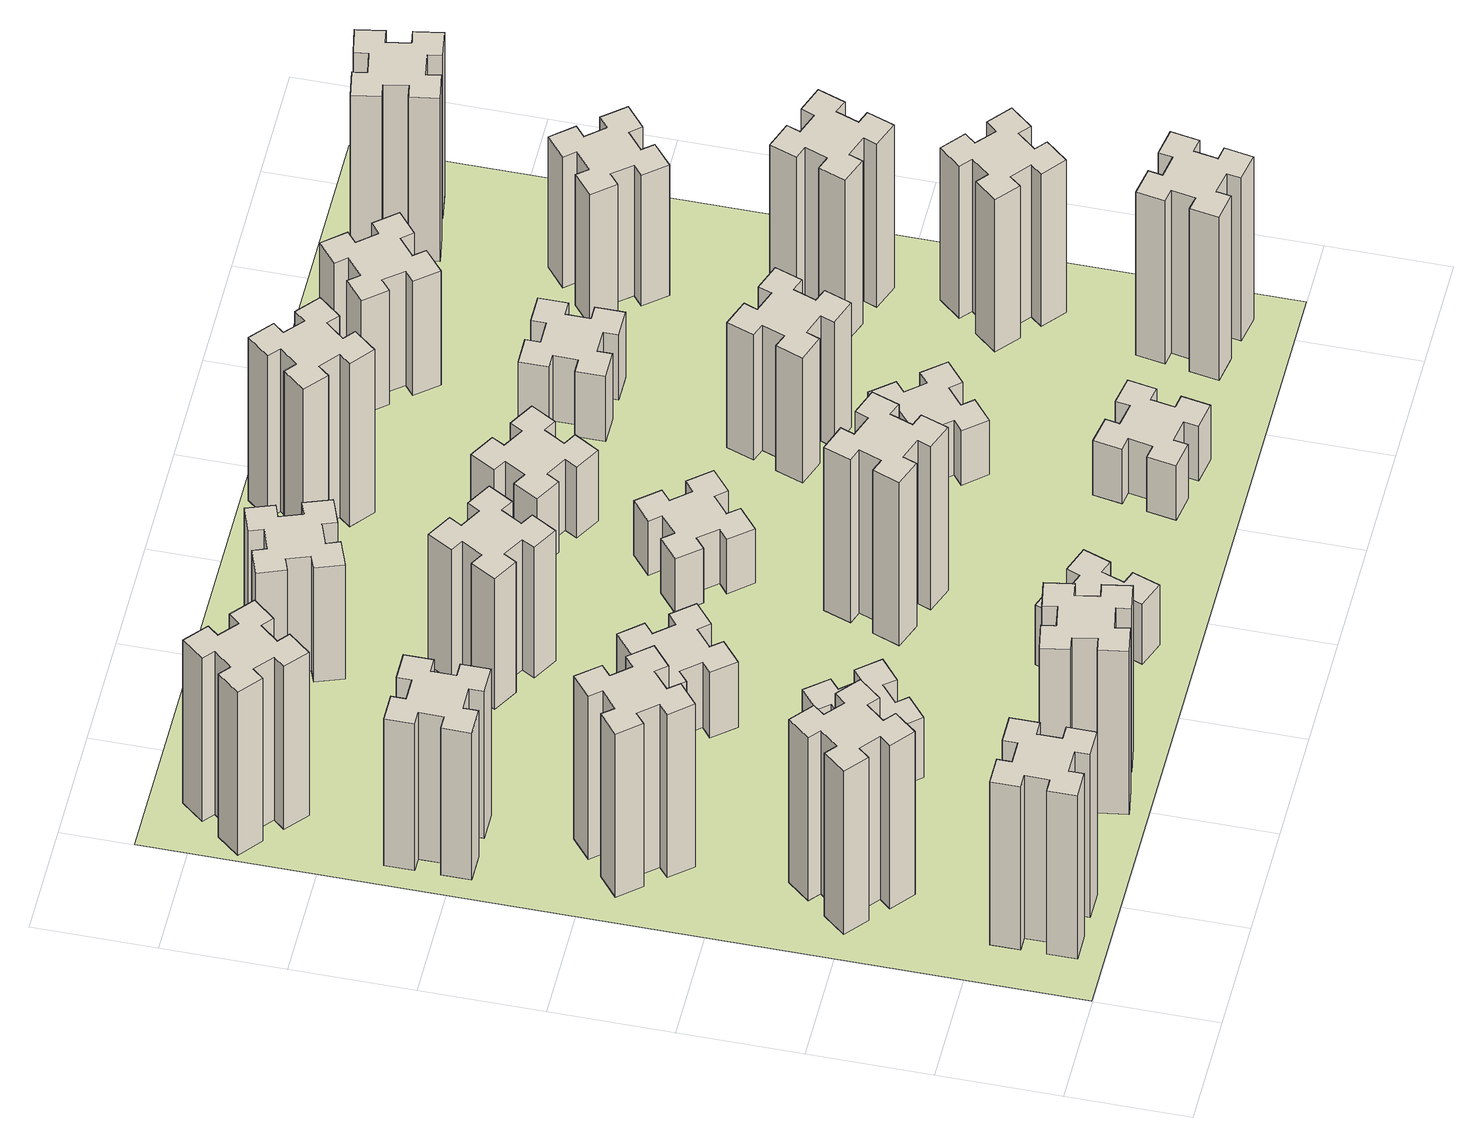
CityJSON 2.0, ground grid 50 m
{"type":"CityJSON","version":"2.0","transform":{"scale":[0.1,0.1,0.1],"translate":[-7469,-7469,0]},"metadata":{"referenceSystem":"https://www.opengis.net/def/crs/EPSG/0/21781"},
"CityObjects":{
"building1":{"type":"Building","attributes":{"class":"1000","function":"1000","usage":"1000","yearOfConstruction":2016,"roofType":"1000","measuredHeight":90,"storeysAboveGround":30,"storeysBelowGround":0},"geometry":[{"type":"Solid","lod":"1","boundaries":[[[[0,1,2,3,4,5,6,7,8,9,10,11,12,13,14,15,16,17,18,19]],[[17,16,20,21]],[[16,15,22,20]],[[15,14,23,22]],[[14,13,24,23]],[[13,12,25,24]],[[12,11,26,25]],[[11,10,27,26]],[[10,9,28,27]],[[9,8,29,28]],[[8,7,30,29]],[[7,6,31,30]],[[6,5,32,31]],[[5,4,33,32]],[[4,3,34,33]],[[3,2,35,34]],[[2,1,36,35]],[[1,0,37,36]],[[0,19,38,37]],[[19,18,39,38]],[[18,17,21,39]],[[24,25,26,27,28,29,30,31,32,33,34,35,36,37,38,39,21,20,22,23]]]]}]},
"building2":{"type":"Building","attributes":{"class":"1000","function":"1000","usage":"1000","yearOfConstruction":2016,"roofType":"1000","measuredHeight":90,"storeysAboveGround":30,"storeysBelowGround":0},"geometry":[{"type":"Solid","lod":"1","boundaries":[[[[40,41,42,43,44,45,46,47,48,49,50,51,52,53,54,55,56,57,58,59]],[[57,56,60,61]],[[56,55,62,60]],[[55,54,63,62]],[[54,53,64,63]],[[53,52,65,64]],[[52,51,66,65]],[[51,50,67,66]],[[50,49,68,67]],[[49,48,69,68]],[[48,47,70,69]],[[47,46,71,70]],[[46,45,72,71]],[[45,44,73,72]],[[44,43,74,73]],[[43,42,75,74]],[[42,41,76,75]],[[41,40,77,76]],[[40,59,78,77]],[[59,58,79,78]],[[58,57,61,79]],[[64,65,66,67,68,69,70,71,72,73,74,75,76,77,78,79,61,60,62,63]]]]}]},
"building3":{"type":"Building","attributes":{"class":"1000","function":"1000","usage":"1000","yearOfConstruction":2016,"roofType":"1000","measuredHeight":90,"storeysAboveGround":30,"storeysBelowGround":0},"geometry":[{"type":"Solid","lod":"1","boundaries":[[[[80,81,82,83,84,85,86,87,88,89,90,91,92,93,94,95,96,97,98,99]],[[97,96,100,101]],[[96,95,102,100]],[[95,94,103,102]],[[94,93,104,103]],[[93,92,105,104]],[[92,91,106,105]],[[91,90,107,106]],[[90,89,108,107]],[[89,88,109,108]],[[88,87,110,109]],[[87,86,111,110]],[[86,85,112,111]],[[85,84,113,112]],[[84,83,114,113]],[[83,82,115,114]],[[82,81,116,115]],[[81,80,117,116]],[[80,99,118,117]],[[99,98,119,118]],[[98,97,101,119]],[[104,105,106,107,108,109,110,111,112,113,114,115,116,117,118,119,101,100,102,103]]]]}]},
"building4":{"type":"Building","attributes":{"class":"1000","function":"1000","usage":"1000","yearOfConstruction":2016,"roofType":"1000","measuredHeight":81,"storeysAboveGround":30,"storeysBelowGround":0},"geometry":[{"type":"Solid","lod":"1","boundaries":[[[[120,121,122,123,124,125,126,127,128,129,130,131,132,133,134,135,136,137,138,139]],[[137,136,140,141]],[[136,135,142,140]],[[135,134,143,142]],[[134,133,144,143]],[[133,132,145,144]],[[132,131,146,145]],[[131,130,147,146]],[[130,129,148,147]],[[129,128,149,148]],[[128,127,150,149]],[[127,126,151,150]],[[126,125,152,151]],[[125,124,153,152]],[[124,123,154,153]],[[123,122,155,154]],[[122,121,156,155]],[[121,120,157,156]],[[120,139,158,157]],[[139,138,159,158]],[[138,137,141,159]],[[144,145,146,147,148,149,150,151,152,153,154,155,156,157,158,159,141,140,142,143]]]]}]},
"building5":{"type":"Building","attributes":{"class":"1000","function":"1000","usage":"1000","yearOfConstruction":2016,"roofType":"1000","measuredHeight":90,"storeysAboveGround":30,"storeysBelowGround":0},"geometry":[{"type":"Solid","lod":"1","boundaries":[[[[160,161,162,163,164,165,166,167,168,169,170,171,172,173,174,175,176,177,178,179]],[[177,176,180,181]],[[176,175,182,180]],[[175,174,183,182]],[[174,173,184,183]],[[173,172,185,184]],[[172,171,186,185]],[[171,170,187,186]],[[170,169,188,187]],[[169,168,189,188]],[[168,167,190,189]],[[167,166,191,190]],[[166,165,192,191]],[[165,164,193,192]],[[164,163,194,193]],[[163,162,195,194]],[[162,161,196,195]],[[161,160,197,196]],[[160,179,198,197]],[[179,178,199,198]],[[178,177,181,199]],[[184,185,186,187,188,189,190,191,192,193,194,195,196,197,198,199,181,180,182,183]]]]}]},
"building6":{"type":"Building","attributes":{"class":"1000","function":"1000","usage":"1000","yearOfConstruction":2016,"roofType":"1000","measuredHeight":90,"storeysAboveGround":30,"storeysBelowGround":0},"geometry":[{"type":"Solid","lod":"1","boundaries":[[[[200,201,202,203,204,205,206,207,208,209,210,211,212,213,214,215,216,217,218,219]],[[217,216,220,221]],[[216,215,222,220]],[[215,214,223,222]],[[214,213,224,223]],[[213,212,225,224]],[[212,211,226,225]],[[211,210,227,226]],[[210,209,228,227]],[[209,208,229,228]],[[208,207,230,229]],[[207,206,231,230]],[[206,205,232,231]],[[205,204,233,232]],[[204,203,234,233]],[[203,202,235,234]],[[202,201,236,235]],[[201,200,237,236]],[[200,219,238,237]],[[219,218,239,238]],[[218,217,221,239]],[[224,225,226,227,228,229,230,231,232,233,234,235,236,237,238,239,221,220,222,223]]]]}]},
"building7":{"type":"Building","attributes":{"class":"1000","function":"1000","usage":"1000","yearOfConstruction":2016,"roofType":"1000","measuredHeight":33,"storeysAboveGround":30,"storeysBelowGround":0},"geometry":[{"type":"Solid","lod":"1","boundaries":[[[[240,241,242,243,244,245,246,247,248,249,250,251,252,253,254,255,256,257,258,259]],[[257,256,260,261]],[[256,255,262,260]],[[255,254,263,262]],[[254,253,264,263]],[[253,252,265,264]],[[252,251,266,265]],[[251,250,267,266]],[[250,249,268,267]],[[249,248,269,268]],[[248,247,270,269]],[[247,246,271,270]],[[246,245,272,271]],[[245,244,273,272]],[[244,243,274,273]],[[243,242,275,274]],[[242,241,276,275]],[[241,240,277,276]],[[240,259,278,277]],[[259,258,279,278]],[[258,257,261,279]],[[264,265,266,267,268,269,270,271,272,273,274,275,276,277,278,279,261,260,262,263]]]]}]},
"building8":{"type":"Building","attributes":{"class":"1000","function":"1000","usage":"1000","yearOfConstruction":2016,"roofType":"1000","measuredHeight":36,"storeysAboveGround":30,"storeysBelowGround":0},"geometry":[{"type":"Solid","lod":"1","boundaries":[[[[280,281,282,283,284,285,286,287,288,289,290,291,292,293,294,295,296,297,298,299]],[[297,296,300,301]],[[296,295,302,300]],[[295,294,303,302]],[[294,293,304,303]],[[293,292,305,304]],[[292,291,306,305]],[[291,290,307,306]],[[290,289,308,307]],[[289,288,309,308]],[[288,287,310,309]],[[287,286,311,310]],[[286,285,312,311]],[[285,284,313,312]],[[284,283,314,313]],[[283,282,315,314]],[[282,281,316,315]],[[281,280,317,316]],[[280,299,318,317]],[[299,298,319,318]],[[298,297,301,319]],[[304,305,306,307,308,309,310,311,312,313,314,315,316,317,318,319,301,300,302,303]]]]}]},
"building9":{"type":"Building","attributes":{"class":"1000","function":"1000","usage":"1000","yearOfConstruction":2016,"roofType":"1000","measuredHeight":33,"storeysAboveGround":30,"storeysBelowGround":0},"geometry":[{"type":"Solid","lod":"1","boundaries":[[[[320,321,322,323,324,325,326,327,328,329,330,331,332,333,334,335,336,337,338,339]],[[337,336,340,341]],[[336,335,342,340]],[[335,334,343,342]],[[334,333,344,343]],[[333,332,345,344]],[[332,331,346,345]],[[331,330,347,346]],[[330,329,348,347]],[[329,328,349,348]],[[328,327,350,349]],[[327,326,351,350]],[[326,325,352,351]],[[325,324,353,352]],[[324,323,354,353]],[[323,322,355,354]],[[322,321,356,355]],[[321,320,357,356]],[[320,339,358,357]],[[339,338,359,358]],[[338,337,341,359]],[[344,345,346,347,348,349,350,351,352,353,354,355,356,357,358,359,341,340,342,343]]]]}]},
"building10":{"type":"Building","attributes":{"class":"1000","function":"1000","usage":"1000","yearOfConstruction":2016,"roofType":"1000","measuredHeight":72,"storeysAboveGround":30,"storeysBelowGround":0},"geometry":[{"type":"Solid","lod":"1","boundaries":[[[[360,361,362,363,364,365,366,367,368,369,370,371,372,373,374,375,376,377,378,379]],[[377,376,380,381]],[[376,375,382,380]],[[375,374,383,382]],[[374,373,384,383]],[[373,372,385,384]],[[372,371,386,385]],[[371,370,387,386]],[[370,369,388,387]],[[369,368,389,388]],[[368,367,390,389]],[[367,366,391,390]],[[366,365,392,391]],[[365,364,393,392]],[[364,363,394,393]],[[363,362,395,394]],[[362,361,396,395]],[[361,360,397,396]],[[360,379,398,397]],[[379,378,399,398]],[[378,377,381,399]],[[384,385,386,387,388,389,390,391,392,393,394,395,396,397,398,399,381,380,382,383]]]]}]},
"building11":{"type":"Building","attributes":{"class":"1000","function":"1000","usage":"1000","yearOfConstruction":2016,"roofType":"1000","measuredHeight":63,"storeysAboveGround":30,"storeysBelowGround":0},"geometry":[{"type":"Solid","lod":"1","boundaries":[[[[400,401,402,403,404,405,406,407,408,409,410,411,412,413,414,415,416,417,418,419]],[[417,416,420,421]],[[416,415,422,420]],[[415,414,423,422]],[[414,413,424,423]],[[413,412,425,424]],[[412,411,426,425]],[[411,410,427,426]],[[410,409,428,427]],[[409,408,429,428]],[[408,407,430,429]],[[407,406,431,430]],[[406,405,432,431]],[[405,404,433,432]],[[404,403,434,433]],[[403,402,435,434]],[[402,401,436,435]],[[401,400,437,436]],[[400,419,438,437]],[[419,418,439,438]],[[418,417,421,439]],[[424,425,426,427,428,429,430,431,432,433,434,435,436,437,438,439,421,420,422,423]]]]}]},
"building12":{"type":"Building","attributes":{"class":"1000","function":"1000","usage":"1000","yearOfConstruction":2016,"roofType":"1000","measuredHeight":90,"storeysAboveGround":30,"storeysBelowGround":0},"geometry":[{"type":"Solid","lod":"1","boundaries":[[[[440,441,442,443,444,445,446,447,448,449,450,451,452,453,454,455,456,457,458,459]],[[457,456,460,461]],[[456,455,462,460]],[[455,454,463,462]],[[454,453,464,463]],[[453,452,465,464]],[[452,451,466,465]],[[451,450,467,466]],[[450,449,468,467]],[[449,448,469,468]],[[448,447,470,469]],[[447,446,471,470]],[[446,445,472,471]],[[445,444,473,472]],[[444,443,474,473]],[[443,442,475,474]],[[442,441,476,475]],[[441,440,477,476]],[[440,459,478,477]],[[459,458,479,478]],[[458,457,461,479]],[[464,465,466,467,468,469,470,471,472,473,474,475,476,477,478,479,461,460,462,463]]]]}]},
"building13":{"type":"Building","attributes":{"class":"1000","function":"1000","usage":"1000","yearOfConstruction":2016,"roofType":"1000","measuredHeight":30,"storeysAboveGround":30,"storeysBelowGround":0},"geometry":[{"type":"Solid","lod":"1","boundaries":[[[[480,481,482,483,484,485,486,487,488,489,490,491,492,493,494,495,496,497,498,499]],[[497,496,500,501]],[[496,495,502,500]],[[495,494,503,502]],[[494,493,504,503]],[[493,492,505,504]],[[492,491,506,505]],[[491,490,507,506]],[[490,489,508,507]],[[489,488,509,508]],[[488,487,510,509]],[[487,486,511,510]],[[486,485,512,511]],[[485,484,513,512]],[[484,483,514,513]],[[483,482,515,514]],[[482,481,516,515]],[[481,480,517,516]],[[480,499,518,517]],[[499,498,519,518]],[[498,497,501,519]],[[504,505,506,507,508,509,510,511,512,513,514,515,516,517,518,519,501,500,502,503]]]]}]},
"building14":{"type":"Building","attributes":{"class":"1000","function":"1000","usage":"1000","yearOfConstruction":2016,"roofType":"1000","measuredHeight":39,"storeysAboveGround":30,"storeysBelowGround":0},"geometry":[{"type":"Solid","lod":"1","boundaries":[[[[520,521,522,523,524,525,526,527,528,529,530,531,532,533,534,535,536,537,538,539]],[[537,536,540,541]],[[536,535,542,540]],[[535,534,543,542]],[[534,533,544,543]],[[533,532,545,544]],[[532,531,546,545]],[[531,530,547,546]],[[530,529,548,547]],[[529,528,549,548]],[[528,527,550,549]],[[527,526,551,550]],[[526,525,552,551]],[[525,524,553,552]],[[524,523,554,553]],[[523,522,555,554]],[[522,521,556,555]],[[521,520,557,556]],[[520,539,558,557]],[[539,538,559,558]],[[538,537,541,559]],[[544,545,546,547,548,549,550,551,552,553,554,555,556,557,558,559,541,540,542,543]]]]}]},
"building15":{"type":"Building","attributes":{"class":"1000","function":"1000","usage":"1000","yearOfConstruction":2016,"roofType":"1000","measuredHeight":30,"storeysAboveGround":30,"storeysBelowGround":0},"geometry":[{"type":"Solid","lod":"1","boundaries":[[[[560,561,562,563,564,565,566,567,568,569,570,571,572,573,574,575,576,577,578,579]],[[577,576,580,581]],[[576,575,582,580]],[[575,574,583,582]],[[574,573,584,583]],[[573,572,585,584]],[[572,571,586,585]],[[571,570,587,586]],[[570,569,588,587]],[[569,568,589,588]],[[568,567,590,589]],[[567,566,591,590]],[[566,565,592,591]],[[565,564,593,592]],[[564,563,594,593]],[[563,562,595,594]],[[562,561,596,595]],[[561,560,597,596]],[[560,579,598,597]],[[579,578,599,598]],[[578,577,581,599]],[[584,585,586,587,588,589,590,591,592,593,594,595,596,597,598,599,581,580,582,583]]]]}]},
"building16":{"type":"Building","attributes":{"class":"1000","function":"1000","usage":"1000","yearOfConstruction":2016,"roofType":"1000","measuredHeight":90,"storeysAboveGround":30,"storeysBelowGround":0},"geometry":[{"type":"Solid","lod":"1","boundaries":[[[[600,601,602,603,604,605,606,607,608,609,610,611,612,613,614,615,616,617,618,619]],[[617,616,620,621]],[[616,615,622,620]],[[615,614,623,622]],[[614,613,624,623]],[[613,612,625,624]],[[612,611,626,625]],[[611,610,627,626]],[[610,609,628,627]],[[609,608,629,628]],[[608,607,630,629]],[[607,606,631,630]],[[606,605,632,631]],[[605,604,633,632]],[[604,603,634,633]],[[603,602,635,634]],[[602,601,636,635]],[[601,600,637,636]],[[600,619,638,637]],[[619,618,639,638]],[[618,617,621,639]],[[624,625,626,627,628,629,630,631,632,633,634,635,636,637,638,639,621,620,622,623]]]]}]},
"building17":{"type":"Building","attributes":{"class":"1000","function":"1000","usage":"1000","yearOfConstruction":2016,"roofType":"1000","measuredHeight":30,"storeysAboveGround":30,"storeysBelowGround":0},"geometry":[{"type":"Solid","lod":"1","boundaries":[[[[640,641,642,643,644,645,646,647,648,649,650,651,652,653,654,655,656,657,658,659]],[[657,656,660,661]],[[656,655,662,660]],[[655,654,663,662]],[[654,653,664,663]],[[653,652,665,664]],[[652,651,666,665]],[[651,650,667,666]],[[650,649,668,667]],[[649,648,669,668]],[[648,647,670,669]],[[647,646,671,670]],[[646,645,672,671]],[[645,644,673,672]],[[644,643,674,673]],[[643,642,675,674]],[[642,641,676,675]],[[641,640,677,676]],[[640,659,678,677]],[[659,658,679,678]],[[658,657,661,679]],[[664,665,666,667,668,669,670,671,672,673,674,675,676,677,678,679,661,660,662,663]]]]}]},
"building18":{"type":"Building","attributes":{"class":"1000","function":"1000","usage":"1000","yearOfConstruction":2016,"roofType":"1000","measuredHeight":69,"storeysAboveGround":30,"storeysBelowGround":0},"geometry":[{"type":"Solid","lod":"1","boundaries":[[[[680,681,682,683,684,685,686,687,688,689,690,691,692,693,694,695,696,697,698,699]],[[697,696,700,701]],[[696,695,702,700]],[[695,694,703,702]],[[694,693,704,703]],[[693,692,705,704]],[[692,691,706,705]],[[691,690,707,706]],[[690,689,708,707]],[[689,688,709,708]],[[688,687,710,709]],[[687,686,711,710]],[[686,685,712,711]],[[685,684,713,712]],[[684,683,714,713]],[[683,682,715,714]],[[682,681,716,715]],[[681,680,717,716]],[[680,699,718,717]],[[699,698,719,718]],[[698,697,701,719]],[[704,705,706,707,708,709,710,711,712,713,714,715,716,717,718,719,701,700,702,703]]]]}]},
"building19":{"type":"Building","attributes":{"class":"1000","function":"1000","usage":"1000","yearOfConstruction":2016,"roofType":"1000","measuredHeight":36,"storeysAboveGround":30,"storeysBelowGround":0},"geometry":[{"type":"Solid","lod":"1","boundaries":[[[[720,721,722,723,724,725,726,727,728,729,730,731,732,733,734,735,736,737,738,739]],[[737,736,740,741]],[[736,735,742,740]],[[735,734,743,742]],[[734,733,744,743]],[[733,732,745,744]],[[732,731,746,745]],[[731,730,747,746]],[[730,729,748,747]],[[729,728,749,748]],[[728,727,750,749]],[[727,726,751,750]],[[726,725,752,751]],[[725,724,753,752]],[[724,723,754,753]],[[723,722,755,754]],[[722,721,756,755]],[[721,720,757,756]],[[720,739,758,757]],[[739,738,759,758]],[[738,737,741,759]],[[744,745,746,747,748,749,750,751,752,753,754,755,756,757,758,759,741,740,742,743]]]]}]},
"building20":{"type":"Building","attributes":{"class":"1000","function":"1000","usage":"1000","yearOfConstruction":2016,"roofType":"1000","measuredHeight":90,"storeysAboveGround":30,"storeysBelowGround":0},"geometry":[{"type":"Solid","lod":"1","boundaries":[[[[760,761,762,763,764,765,766,767,768,769,770,771,772,773,774,775,776,777,778,779]],[[777,776,780,781]],[[776,775,782,780]],[[775,774,783,782]],[[774,773,784,783]],[[773,772,785,784]],[[772,771,786,785]],[[771,770,787,786]],[[770,769,788,787]],[[769,768,789,788]],[[768,767,790,789]],[[767,766,791,790]],[[766,765,792,791]],[[765,764,793,792]],[[764,763,794,793]],[[763,762,795,794]],[[762,761,796,795]],[[761,760,797,796]],[[760,779,798,797]],[[779,778,799,798]],[[778,777,781,799]],[[784,785,786,787,788,789,790,791,792,793,794,795,796,797,798,799,781,780,782,783]]]]}]},
"building21":{"type":"Building","attributes":{"class":"1000","function":"1000","usage":"1000","yearOfConstruction":2016,"roofType":"1000","measuredHeight":63,"storeysAboveGround":30,"storeysBelowGround":0},"geometry":[{"type":"Solid","lod":"1","boundaries":[[[[800,801,802,803,804,805,806,807,808,809,810,811,812,813,814,815,816,817,818,819]],[[817,816,820,821]],[[816,815,822,820]],[[815,814,823,822]],[[814,813,824,823]],[[813,812,825,824]],[[812,811,826,825]],[[811,810,827,826]],[[810,809,828,827]],[[809,808,829,828]],[[808,807,830,829]],[[807,806,831,830]],[[806,805,832,831]],[[805,804,833,832]],[[804,803,834,833]],[[803,802,835,834]],[[802,801,836,835]],[[801,800,837,836]],[[800,819,838,837]],[[819,818,839,838]],[[818,817,821,839]],[[824,825,826,827,828,829,830,831,832,833,834,835,836,837,838,839,821,820,822,823]]]]}]},
"building22":{"type":"Building","attributes":{"class":"1000","function":"1000","usage":"1000","yearOfConstruction":2016,"roofType":"1000","measuredHeight":84,"storeysAboveGround":30,"storeysBelowGround":0},"geometry":[{"type":"Solid","lod":"1","boundaries":[[[[840,841,842,843,844,845,846,847,848,849,850,851,852,853,854,855,856,857,858,859]],[[857,856,860,861]],[[856,855,862,860]],[[855,854,863,862]],[[854,853,864,863]],[[853,852,865,864]],[[852,851,866,865]],[[851,850,867,866]],[[850,849,868,867]],[[849,848,869,868]],[[848,847,870,869]],[[847,846,871,870]],[[846,845,872,871]],[[845,844,873,872]],[[844,843,874,873]],[[843,842,875,874]],[[842,841,876,875]],[[841,840,877,876]],[[840,859,878,877]],[[859,858,879,878]],[[858,857,861,879]],[[864,865,866,867,868,869,870,871,872,873,874,875,876,877,878,879,861,860,862,863]]]]}]},
"building23":{"type":"Building","attributes":{"class":"1000","function":"1000","usage":"1000","yearOfConstruction":2016,"roofType":"1000","measuredHeight":90,"storeysAboveGround":30,"storeysBelowGround":0},"geometry":[{"type":"Solid","lod":"1","boundaries":[[[[880,881,882,883,884,885,886,887,888,889,890,891,892,893,894,895,896,897,898,899]],[[897,896,900,901]],[[896,895,902,900]],[[895,894,903,902]],[[894,893,904,903]],[[893,892,905,904]],[[892,891,906,905]],[[891,890,907,906]],[[890,889,908,907]],[[889,888,909,908]],[[888,887,910,909]],[[887,886,911,910]],[[886,885,912,911]],[[885,884,913,912]],[[884,883,914,913]],[[883,882,915,914]],[[882,881,916,915]],[[881,880,917,916]],[[880,899,918,917]],[[899,898,919,918]],[[898,897,901,919]],[[904,905,906,907,908,909,910,911,912,913,914,915,916,917,918,919,901,900,902,903]]]]}]},
"building24":{"type":"Building","attributes":{"class":"1000","function":"1000","usage":"1000","yearOfConstruction":2016,"roofType":"1000","measuredHeight":72,"storeysAboveGround":30,"storeysBelowGround":0},"geometry":[{"type":"Solid","lod":"1","boundaries":[[[[920,921,922,923,924,925,926,927,928,929,930,931,932,933,934,935,936,937,938,939]],[[937,936,940,941]],[[936,935,942,940]],[[935,934,943,942]],[[934,933,944,943]],[[933,932,945,944]],[[932,931,946,945]],[[931,930,947,946]],[[930,929,948,947]],[[929,928,949,948]],[[928,927,950,949]],[[927,926,951,950]],[[926,925,952,951]],[[925,924,953,952]],[[924,923,954,953]],[[923,922,955,954]],[[922,921,956,955]],[[921,920,957,956]],[[920,939,958,957]],[[939,938,959,958]],[[938,937,941,959]],[[944,945,946,947,948,949,950,951,952,953,954,955,956,957,958,959,941,940,942,943]]]]}]},
"building25":{"type":"Building","attributes":{"class":"1000","function":"1000","usage":"1000","yearOfConstruction":2016,"roofType":"1000","measuredHeight":90,"storeysAboveGround":30,"storeysBelowGround":0},"geometry":[{"type":"Solid","lod":"1","boundaries":[[[[960,961,962,963,964,965,966,967,968,969,970,971,972,973,974,975,976,977,978,979]],[[977,976,980,981]],[[976,975,982,980]],[[975,974,983,982]],[[974,973,984,983]],[[973,972,985,984]],[[972,971,986,985]],[[971,970,987,986]],[[970,969,988,987]],[[969,968,989,988]],[[968,967,990,989]],[[967,966,991,990]],[[966,965,992,991]],[[965,964,993,992]],[[964,963,994,993]],[[963,962,995,994]],[[962,961,996,995]],[[961,960,997,996]],[[960,979,998,997]],[[979,978,999,998]],[[978,977,981,999]],[[984,985,986,987,988,989,990,991,992,993,994,995,996,997,998,999,981,980,982,983]]]]}]},
"landuse1":{"type":"LandUse","attributes":{"name":"plot1","function":"1010"},"geometry":[{"type":"MultiSurface","lod":"1","boundaries":[[[1000,1001,1002,1003]]]}]}
},
"vertices":[
[265,325,0],[265,225,0],[205,225,0],[205,105,0],[325,105,0],[325,165,0],[425,165,0],[425,105,0],[545,105,0],[545,225,0],[485,225,0],[485,325,0],[545,325,0],[545,445,0],[425,445,0],[425,385,0],[325,385,0],[325,445,0],[205,445,0],[205,325,0],[325,385,900],[325,445,900],[425,385,900],[425,445,900],[545,445,900],[545,325,900],[485,325,900],[485,225,900],[545,225,900],[545,105,900],[425,105,900],[425,165,900],[325,165,900],[325,105,900],[205,105,900],[205,225,900],[265,225,900],[265,325,900],[205,325,900],[205,445,900],
[484,1067,0],[408,1132,0],[446,1178,0],[354,1255,0],[277,1163,0],[323,1124,0],[259,1048,0],[213,1086,0],[136,994,0],[228,917,0],[266,963,0],[343,899,0],[304,853,0],[396,776,0],[473,868,0],[427,906,0],[492,983,0],[538,944,0],[615,1036,0],[523,1113,0],[492,983,900],[538,944,900],[427,906,900],[473,868,900],[396,776,900],[304,853,900],[343,899,900],[266,963,900],[228,917,900],[136,994,900],[213,1086,900],[259,1048,900],[323,1124,900],[277,1163,900],[354,1255,900],[446,1178,900],[408,1132,900],[484,1067,900],[523,1113,900],[615,1036,900],
[492,1888,0],[427,1964,0],[473,2003,0],[396,2095,0],[304,2018,0],[343,1972,0],[266,1907,0],[228,1953,0],[136,1876,0],[213,1784,0],[259,1823,0],[323,1746,0],[277,1708,0],[354,1616,0],[446,1693,0],[408,1739,0],[484,1803,0],[523,1757,0],[615,1834,0],[538,1926,0],[484,1803,900],[523,1757,900],[408,1739,900],[446,1693,900],[354,1616,900],[277,1708,900],[323,1746,900],[259,1823,900],[213,1784,900],[136,1876,900],[228,1953,900],[266,1907,900],[343,1972,900],[304,2018,900],[396,2095,900],[473,2003,900],[427,1964,900],[492,1888,900],[538,1926,900],[615,1834,900],
[385,2545,0],[385,2645,0],[445,2645,0],[445,2765,0],[325,2765,0],[325,2705,0],[225,2705,0],[225,2765,0],[105,2765,0],[105,2645,0],[165,2645,0],[165,2545,0],[105,2545,0],[105,2425,0],[225,2425,0],[225,2485,0],[325,2485,0],[325,2425,0],[445,2425,0],[445,2545,0],[325,2485,810],[325,2425,810],[225,2485,810],[225,2425,810],[105,2425,810],[105,2545,810],[165,2545,810],[165,2645,810],[105,2645,810],[105,2765,810],[225,2765,810],[225,2705,810],[325,2705,810],[325,2765,810],[445,2765,810],[445,2645,810],[385,2645,810],[385,2545,810],[445,2545,810],[445,2425,810],
[1085,158,0],[1184,176,0],[1194,117,0],[1312,137,0],[1291,256,0],[1232,245,0],[1215,344,0],[1274,354,0],[1253,472,0],[1135,451,0],[1145,392,0],[1047,375,0],[1037,434,0],[918,413,0],[939,295,0],[998,305,0],[1016,207,0],[957,197,0],[977,78,0],[1096,99,0],[1016,207,900],[957,197,900],[998,305,900],[939,295,900],[918,413,900],[1037,434,900],[1047,375,900],[1145,392,900],[1135,451,900],[1253,472,900],[1274,354,900],[1215,344,900],[1232,245,900],[1291,256,900],[1312,137,900],[1194,117,900],[1184,176,900],[1085,158,900],[1096,99,900],[977,78,900],
[384,3387,0],[308,3452,0],[346,3498,0],[254,3575,0],[177,3483,0],[223,3444,0],[159,3368,0],[113,3406,0],[36,3314,0],[128,3237,0],[166,3283,0],[243,3219,0],[204,3173,0],[296,3096,0],[373,3188,0],[327,3226,0],[392,3303,0],[438,3264,0],[515,3356,0],[423,3433,0],[392,3303,900],[438,3264,900],[327,3226,900],[373,3188,900],[296,3096,900],[204,3173,900],[243,3219,900],[166,3283,900],[128,3237,900],[36,3314,900],[113,3406,900],[159,3368,900],[223,3444,900],[177,3483,900],[254,3575,900],[346,3498,900],[308,3452,900],[384,3387,900],[423,3433,900],[515,3356,900],
[983,1232,0],[906,1167,0],[868,1213,0],[776,1136,0],[853,1044,0],[899,1083,0],[963,1006,0],[917,968,0],[994,876,0],[1086,953,0],[1048,999,0],[1124,1063,0],[1163,1017,0],[1255,1094,0],[1178,1186,0],[1132,1148,0],[1067,1224,0],[1113,1263,0],[1036,1355,0],[944,1278,0],[1067,1224,330],[1113,1263,330],[1132,1148,330],[1178,1186,330],[1255,1094,330],[1163,1017,330],[1124,1063,330],[1048,999,330],[1086,953,330],[994,876,330],[917,968,330],[963,1006,330],[899,1083,330],[853,1044,330],[776,1136,330],[868,1213,330],[906,1167,330],[983,1232,330],[944,1278,330],[1036,1355,330],
[1083,1972,0],[1006,1907,0],[968,1953,0],[876,1876,0],[953,1784,0],[999,1823,0],[1063,1746,0],[1017,1708,0],[1094,1616,0],[1186,1693,0],[1148,1739,0],[1224,1803,0],[1263,1757,0],[1355,1834,0],[1278,1926,0],[1232,1888,0],[1167,1964,0],[1213,2003,0],[1136,2095,0],[1044,2018,0],[1167,1964,360],[1213,2003,360],[1232,1888,360],[1278,1926,360],[1355,1834,360],[1263,1757,360],[1224,1803,360],[1148,1739,360],[1186,1693,360],[1094,1616,360],[1017,1708,360],[1063,1746,360],[999,1823,360],[953,1784,360],[876,1876,360],[968,1953,360],[1006,1907,360],[1083,1972,360],[1044,2018,360],[1136,2095,360],
[1669,460,0],[1635,366,0],[1579,387,0],[1537,274,0],[1650,233,0],[1671,289,0],[1765,255,0],[1744,199,0],[1857,157,0],[1898,270,0],[1842,291,0],[1876,385,0],[1932,364,0],[1973,477,0],[1860,518,0],[1840,462,0],[1746,496,0],[1767,552,0],[1654,593,0],[1613,480,0],[1746,496,330],[1767,552,330],[1840,462,330],[1860,518,330],[1973,477,330],[1932,364,330],[1876,385,330],[1842,291,330],[1898,270,330],[1857,157,330],[1744,199,330],[1765,255,330],[1671,289,330],[1650,233,330],[1537,274,330],[1579,387,330],[1635,366,330],[1669,460,330],[1613,480,330],[1654,593,330],
[1314,2666,0],[1227,2716,0],[1257,2768,0],[1153,2828,0],[1093,2724,0],[1145,2694,0],[1095,2607,0],[1043,2637,0],[983,2533,0],[1087,2473,0],[1117,2525,0],[1204,2475,0],[1174,2423,0],[1278,2363,0],[1338,2467,0],[1286,2497,0],[1336,2584,0],[1388,2554,0],[1448,2658,0],[1344,2718,0],[1336,2584,720],[1388,2554,720],[1286,2497,720],[1338,2467,720],[1278,2363,720],[1174,2423,720],[1204,2475,720],[1117,2525,720],[1087,2473,720],[983,2533,720],[1043,2637,720],[1095,2607,720],[1145,2694,720],[1093,2724,720],[1153,2828,720],[1257,2768,720],[1227,2716,720],[1314,2666,720],[1344,2718,720],[1448,2658,720],
[1125,3456,0],[1031,3422,0],[1010,3478,0],[897,3437,0],[939,3324,0],[995,3345,0],[1029,3251,0],[973,3230,0],[1014,3117,0],[1127,3159,0],[1106,3215,0],[1200,3249,0],[1220,3193,0],[1333,3234,0],[1292,3347,0],[1236,3326,0],[1202,3420,0],[1258,3440,0],[1217,3553,0],[1104,3512,0],[1202,3420,630],[1258,3440,630],[1236,3326,630],[1292,3347,630],[1333,3234,630],[1220,3193,630],[1200,3249,630],[1106,3215,630],[1127,3159,630],[1014,3117,630],[973,3230,630],[1029,3251,630],[995,3345,630],[939,3324,630],[897,3437,630],[1010,3478,630],[1031,3422,630],[1125,3456,630],[1104,3512,630],[1217,3553,630],
[1769,1300,0],[1735,1206,0],[1679,1227,0],[1637,1114,0],[1750,1073,0],[1771,1129,0],[1865,1095,0],[1844,1039,0],[1957,997,0],[1998,1110,0],[1942,1131,0],[1976,1225,0],[2032,1204,0],[2073,1317,0],[1960,1358,0],[1940,1302,0],[1846,1336,0],[1867,1392,0],[1754,1433,0],[1713,1320,0],[1846,1336,900],[1867,1392,900],[1940,1302,900],[1960,1358,900],[2073,1317,900],[2032,1204,900],[1976,1225,900],[1942,1131,900],[1998,1110,900],[1957,997,900],[1844,1039,900],[1865,1095,900],[1771,1129,900],[1750,1073,900],[1637,1114,900],[1679,1227,900],[1735,1206,900],[1769,1300,900],[1713,1320,900],[1754,1433,900],
[1972,1988,0],[1907,2064,0],[1953,2103,0],[1876,2195,0],[1784,2118,0],[1823,2072,0],[1746,2007,0],[1708,2053,0],[1616,1976,0],[1693,1884,0],[1739,1923,0],[1803,1846,0],[1757,1808,0],[1834,1716,0],[1926,1793,0],[1888,1839,0],[1964,1903,0],[2003,1857,0],[2095,1934,0],[2018,2026,0],[1964,1903,300],[2003,1857,300],[1888,1839,300],[1926,1793,300],[1834,1716,300],[1757,1808,300],[1803,1846,300],[1739,1923,300],[1693,1884,300],[1616,1976,300],[1708,2053,300],[1746,2007,300],[1823,2072,300],[1784,2118,300],[1876,2195,300],[1953,2103,300],[1907,2064,300],[1972,1988,300],[2018,2026,300],[2095,1934,300],
[2026,2497,0],[2076,2584,0],[2128,2554,0],[2188,2658,0],[2084,2718,0],[2054,2666,0],[1967,2716,0],[1997,2768,0],[1893,2828,0],[1833,2724,0],[1885,2694,0],[1835,2607,0],[1783,2637,0],[1723,2533,0],[1827,2473,0],[1857,2525,0],[1944,2475,0],[1914,2423,0],[2018,2363,0],[2078,2467,0],[1944,2475,390],[1914,2423,390],[1857,2525,390],[1827,2473,390],[1723,2533,390],[1783,2637,390],[1835,2607,390],[1885,2694,390],[1833,2724,390],[1893,2828,390],[1997,2768,390],[1967,2716,390],[2054,2666,390],[2084,2718,390],[2188,2658,390],[2128,2554,390],[2076,2584,390],[2026,2497,390],[2078,2467,390],[2018,2363,390],
[2596,444,0],[2578,345,0],[2519,356,0],[2498,237,0],[2617,217,0],[2627,276,0],[2725,258,0],[2715,199,0],[2833,178,0],[2854,297,0],[2795,307,0],[2812,405,0],[2871,395,0],[2892,513,0],[2774,534,0],[2764,475,0],[2665,492,0],[2676,551,0],[2557,572,0],[2537,454,0],[2665,492,300],[2676,551,300],[2764,475,300],[2774,534,300],[2892,513,300],[2871,395,300],[2812,405,300],[2795,307,300],[2854,297,300],[2833,178,300],[2715,199,300],[2725,258,300],[2627,276,300],[2617,217,300],[2498,237,300],[2519,356,300],[2578,345,300],[2596,444,300],[2537,454,300],[2557,572,300],
[1746,3383,0],[1823,3319,0],[1784,3273,0],[1876,3196,0],[1953,3288,0],[1907,3326,0],[1972,3403,0],[2018,3364,0],[2095,3456,0],[2003,3533,0],[1964,3487,0],[1888,3552,0],[1926,3598,0],[1834,3675,0],[1757,3583,0],[1803,3544,0],[1739,3468,0],[1693,3506,0],[1616,3414,0],[1708,3337,0],[1739,3468,900],[1693,3506,900],[1803,3544,900],[1757,3583,900],[1834,3675,900],[1926,3598,900],[1888,3552,900],[1964,3487,900],[2003,3533,900],[2095,3456,900],[2018,3364,900],[1972,3403,900],[1907,3326,900],[1953,3288,900],[1876,3196,900],[1784,3273,900],[1823,3319,900],[1746,3383,900],[1708,3337,900],[1616,3414,900],
[2563,1332,0],[2486,1267,0],[2448,1313,0],[2356,1236,0],[2433,1144,0],[2479,1183,0],[2543,1106,0],[2497,1068,0],[2574,976,0],[2666,1053,0],[2628,1099,0],[2704,1163,0],[2743,1117,0],[2835,1194,0],[2758,1286,0],[2712,1248,0],[2647,1324,0],[2693,1363,0],[2616,1455,0],[2524,1378,0],[2647,1324,300],[2693,1363,300],[2712,1248,300],[2758,1286,300],[2835,1194,300],[2743,1117,300],[2704,1163,300],[2628,1099,300],[2666,1053,300],[2574,976,300],[2497,1068,300],[2543,1106,300],[2479,1183,300],[2433,1144,300],[2356,1236,300],[2448,1313,300],[2486,1267,300],[2563,1332,300],[2524,1378,300],[2616,1455,300],
[2682,1671,0],[2716,1765,0],[2772,1744,0],[2813,1857,0],[2700,1898,0],[2680,1842,0],[2586,1876,0],[2607,1932,0],[2494,1973,0],[2453,1860,0],[2509,1840,0],[2475,1746,0],[2419,1767,0],[2377,1654,0],[2490,1613,0],[2511,1669,0],[2605,1635,0],[2584,1579,0],[2697,1537,0],[2738,1650,0],[2605,1635,690],[2584,1579,690],[2511,1669,690],[2490,1613,690],[2377,1654,690],[2419,1767,690],[2475,1746,690],[2509,1840,690],[2453,1860,690],[2494,1973,690],[2607,1932,690],[2586,1876,690],[2680,1842,690],[2700,1898,690],[2813,1857,690],[2772,1744,690],[2716,1765,690],[2682,1671,690],[2738,1650,690],[2697,1537,690],
[2705,2545,0],[2705,2645,0],[2765,2645,0],[2765,2765,0],[2645,2765,0],[2645,2705,0],[2545,2705,0],[2545,2765,0],[2425,2765,0],[2425,2645,0],[2485,2645,0],[2485,2545,0],[2425,2545,0],[2425,2425,0],[2545,2425,0],[2545,2485,0],[2645,2485,0],[2645,2425,0],[2765,2425,0],[2765,2545,0],[2645,2485,360],[2645,2425,360],[2545,2485,360],[2545,2425,360],[2425,2425,360],[2425,2545,360],[2485,2545,360],[2485,2645,360],[2425,2645,360],[2425,2765,360],[2545,2765,360],[2545,2705,360],[2645,2705,360],[2645,2765,360],[2765,2765,360],[2765,2645,360],[2705,2645,360],[2705,2545,360],[2765,2545,360],[2765,2425,360],
[3504,475,0],[3405,492,0],[3416,551,0],[3297,572,0],[3277,454,0],[3336,444,0],[3318,345,0],[3259,356,0],[3238,237,0],[3357,217,0],[3367,276,0],[3465,258,0],[3455,199,0],[3573,178,0],[3594,297,0],[3535,307,0],[3552,405,0],[3611,395,0],[3632,513,0],[3514,534,0],[3552,405,900],[3611,395,900],[3535,307,900],[3594,297,900],[3573,178,900],[3455,199,900],[3465,258,900],[3367,276,900],[3357,217,900],[3238,237,900],[3259,356,900],[3318,345,900],[3336,444,900],[3277,454,900],[3297,572,900],[3416,551,900],[3405,492,900],[3504,475,900],[3514,534,900],[3632,513,900],
[2712,3368,0],[2647,3444,0],[2693,3483,0],[2616,3575,0],[2524,3498,0],[2563,3452,0],[2486,3387,0],[2448,3433,0],[2356,3356,0],[2433,3264,0],[2479,3303,0],[2543,3226,0],[2497,3188,0],[2574,3096,0],[2666,3173,0],[2628,3219,0],[2704,3283,0],[2743,3237,0],[2835,3314,0],[2758,3406,0],[2704,3283,630],[2743,3237,630],[2628,3219,630],[2666,3173,630],[2574,3096,630],[2497,3188,630],[2543,3226,630],[2479,3303,630],[2433,3264,630],[2356,3356,630],[2448,3433,630],[2486,3387,630],[2563,3452,630],[2524,3498,630],[2616,3575,630],[2693,3483,630],[2647,3444,630],[2712,3368,630],[2758,3406,630],[2835,3314,630],
[3487,1006,0],[3552,1083,0],[3598,1044,0],[3675,1136,0],[3583,1213,0],[3544,1167,0],[3468,1232,0],[3506,1278,0],[3414,1355,0],[3337,1263,0],[3383,1224,0],[3319,1148,0],[3273,1186,0],[3196,1094,0],[3288,1017,0],[3326,1063,0],[3403,999,0],[3364,953,0],[3456,876,0],[3533,968,0],[3403,999,840],[3364,953,840],[3326,1063,840],[3288,1017,840],[3196,1094,840],[3273,1186,840],[3319,1148,840],[3383,1224,840],[3337,1263,840],[3414,1355,840],[3506,1278,840],[3468,1232,840],[3544,1167,840],[3583,1213,840],[3675,1136,840],[3598,1044,840],[3552,1083,840],[3487,1006,840],[3533,968,840],[3456,876,840],
[3420,1842,0],[3326,1876,0],[3347,1932,0],[3234,1973,0],[3193,1860,0],[3249,1840,0],[3215,1746,0],[3159,1767,0],[3117,1654,0],[3230,1613,0],[3251,1669,0],[3345,1635,0],[3324,1579,0],[3437,1537,0],[3478,1650,0],[3422,1671,0],[3456,1765,0],[3512,1744,0],[3553,1857,0],[3440,1898,0],[3456,1765,900],[3512,1744,900],[3422,1671,900],[3478,1650,900],[3437,1537,900],[3324,1579,900],[3345,1635,900],[3251,1669,900],[3230,1613,900],[3117,1654,900],[3159,1767,900],[3215,1746,900],[3249,1840,900],[3193,1860,900],[3234,1973,900],[3347,1932,900],[3326,1876,900],[3420,1842,900],[3440,1898,900],[3553,1857,900],
[3119,2563,0],[3183,2486,0],[3137,2448,0],[3214,2356,0],[3306,2433,0],[3268,2479,0],[3344,2543,0],[3383,2497,0],[3475,2574,0],[3398,2666,0],[3352,2628,0],[3287,2704,0],[3333,2743,0],[3256,2835,0],[3164,2758,0],[3203,2712,0],[3126,2647,0],[3088,2693,0],[2996,2616,0],[3073,2524,0],[3126,2647,720],[3088,2693,720],[3203,2712,720],[3164,2758,720],[3256,2835,720],[3333,2743,720],[3287,2704,720],[3352,2628,720],[3398,2666,720],[3475,2574,720],[3383,2497,720],[3344,2543,720],[3268,2479,720],[3306,2433,720],[3214,2356,720],[3137,2448,720],[3183,2486,720],[3119,2563,720],[3073,2524,720],[2996,2616,720],
[3218,3465,0],[3236,3367,0],[3177,3357,0],[3197,3238,0],[3316,3259,0],[3305,3318,0],[3404,3336,0],[3414,3277,0],[3532,3297,0],[3511,3416,0],[3452,3405,0],[3435,3504,0],[3494,3514,0],[3473,3632,0],[3355,3611,0],[3365,3552,0],[3267,3535,0],[3257,3594,0],[3138,3573,0],[3159,3455,0],[3267,3535,900],[3257,3594,900],[3365,3552,900],[3355,3611,900],[3473,3632,900],[3494,3514,900],[3435,3504,900],[3452,3405,900],[3511,3416,900],[3532,3297,900],[3414,3277,900],[3404,3336,900],[3305,3318,900],[3316,3259,900],[3197,3238,900],[3177,3357,900],[3236,3367,900],[3218,3465,900],[3159,3455,900],[3138,3573,900],
[5,3705,0],[3705,3705,0],[3705,5,0],[5,5,0]
]}
